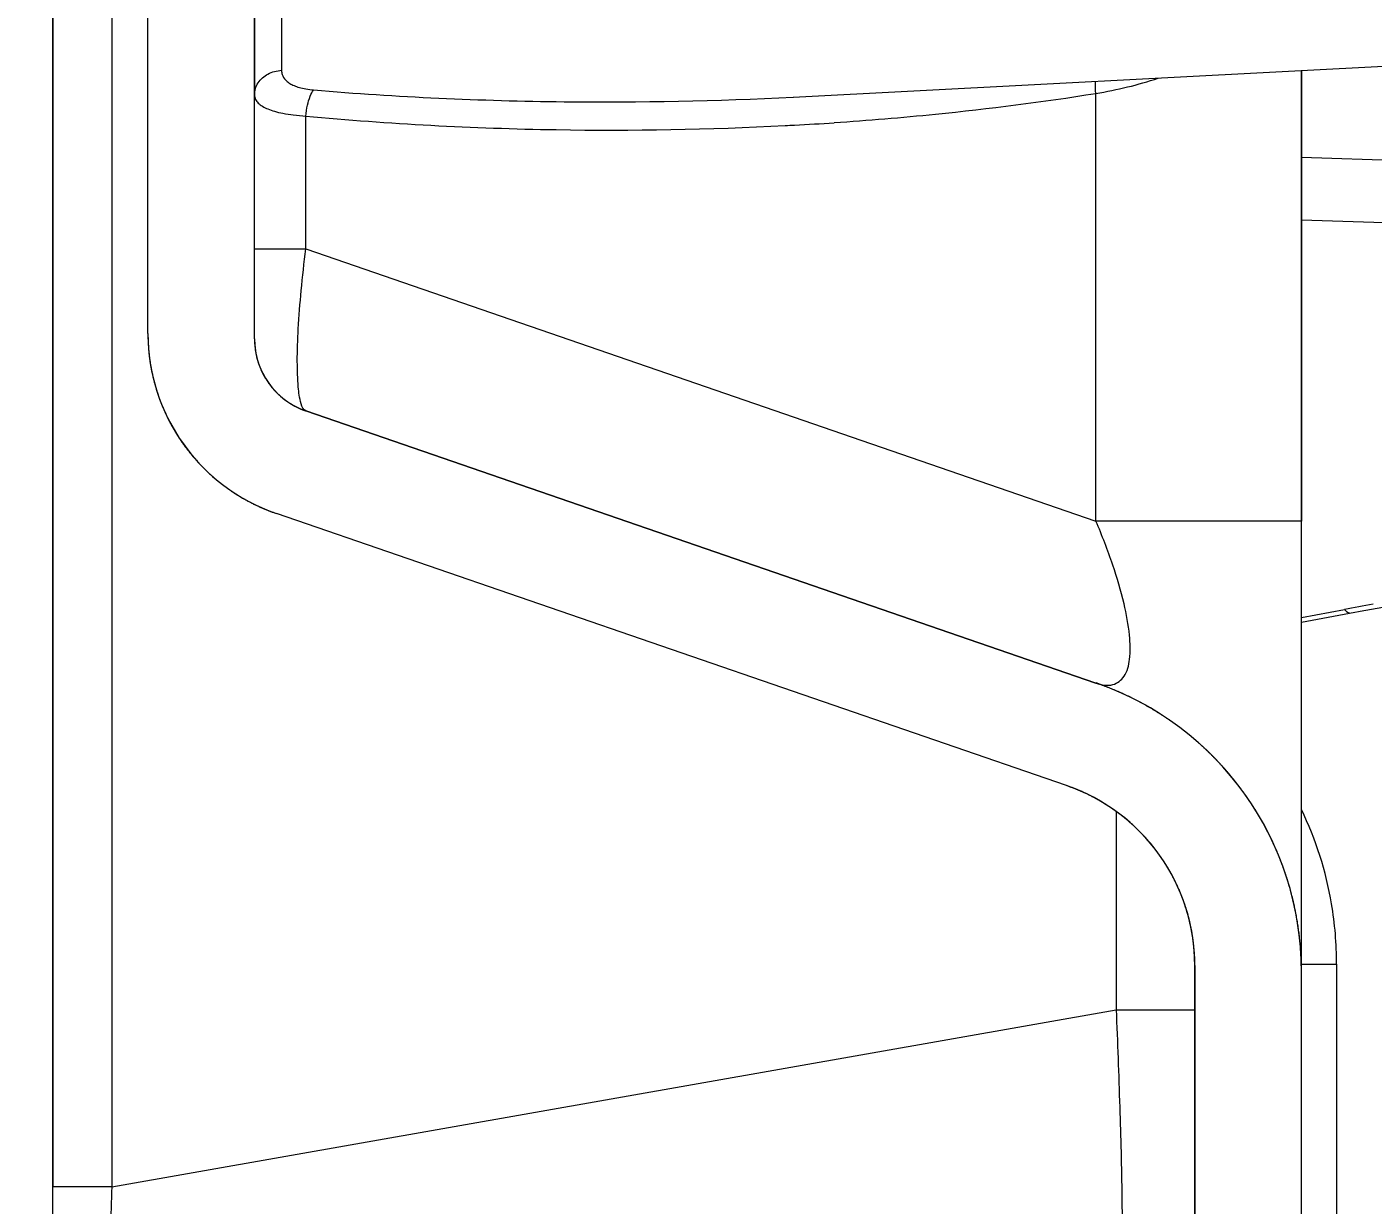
# Model space of a CAD drawing. Header units: millimetres. Extents: x 5536 to 6151, y 463 to 893.
# Drawn here: x 5579.59 to 5593.74, y 650.07 to 662.45 of the extents above; entities that cross this region are included whole.
import ezdxf

# ---------------------------------------------------------------- set-up
doc = ezdxf.new("R2010")
doc.units = ezdxf.units.MM
doc.header["$LTSCALE"] = 0.2
doc.layers.get('0').update_dxf_attribs({"lineweight": 18})
doc.layers.add('poumianxian', color=2, linetype='Continuous', lineweight=18)
doc.styles.add('標準', font='', dxfattribs={"width": 0.667})
doc.styles.get('標準').set_extended_font_data('pmingliu')
doc.dimstyles.new('11111111111', dxfattribs={"dimtxt": 4.5, "dimasz": 4.5, "dimexe": 1.25, "dimexo": 0.625, "dimtad": 1, "dimtoh": 1, "dimdsep": 46, "dimtxsty": '標準', "dimblk": '_CAXARROW', "dimcen": 0, "dimdle": 9, "dimclrd": 6, "dimclre": 6, "dimclrt": 2, "dimadec": 0, "dimazin": 0, "dimtfac": 0.707107, "dimtofl": 0, "dimtmove": 2, "dimatfit": 3, "dimfxl": 0, "dimfrac": 2, "dimtolj": 1, "dimarcsym": 0})

# ---------------------------------------------------------------- blocks, each defined once
blk = doc.blocks.new('*X35')
at = {"layer": 'poumianxian'}
for points in [[(5572.05, 738.488), (5573.55, 738.488), (5572.8, 742.988)], [(5572.05, 648.974), (5573.55, 648.974), (5572.8, 644.474)]]:
    blk.add_hatch(color=6, dxfattribs=at).paths.add_polyline_path(points, flags=0)
at = {"layer": 'poumianxian', "color": 6, "lineweight": -2}
for p, q in [((5585.032, 742.988), (5571.55, 742.988)), ((5572.8, 738.488), (5572.8, 648.974)), ((5572.424, 644.474), (5574.05, 644.474))]:
    blk.add_line(p, q, dxfattribs=at)
at = {"layer": 'poumianxian', "color": 2, "insert": (5569.532, 693.731), "char_height": 4.5, "width": 49.6328, "attachment_point": 5, "rotation": 90, "style": '標準'}
blk.add_mtext('\\T1.004;98.51%%P0.3', dxfattribs=at)
blk = doc.blocks.new('_CAXARROW')
blk.add_hatch(color=0).paths.add_polyline_path([(0, 0), (-1, 0.125), (-1, -0.125)], flags=0)

msp = doc.modelspace()

# ---------------------------------------------------------------- linework, layer by layer
for p, q in [((5579.863, 731.59), (5579.863, 650.259)), ((5579.863, 645.581), (5579.863, 721.361)), ((5580.482, 720.636), (5580.482, 650.259)), ((5580.863, 659.225), (5580.863, 667.296)), ((5580.863, 659.225), (5580.863, 667.296)), ((5581.983, 659.168), (5581.983, 667.353)), ((5581.983, 667.353), (5581.983, 661.732)), ((5581.983, 659.168), (5581.983, 667.353)), ((5582.267, 667.222), (5582.267, 661.99)), ((5587.641, 661.709), (5601.698, 662.446)), ((5592.983, 661.989), (5592.983, 657.254)), ((5592.983, 652.527), (5592.983, 661.989)), ((5587.641, 661.709), (5587.647, 661.709)), ((5590.824, 657.254), (5590.824, 661.747)), ((5582.522, 660.113), (5582.522, 661.509)), ((5594.047, 661.039), (5592.983, 661.075)), ((5593.962, 660.383), (5592.983, 660.416)), ((5580.863, 659.225), (5580.863, 660.17)), ((5581.983, 659.168), (5581.983, 660.113)), ((5581.983, 660.113), (5582.522, 660.113)), ((5582.522, 660.113), (5590.824, 657.254)), ((5590.824, 655.552), (5582.522, 658.411)), ((5582.522, 658.411), (5590.824, 655.552)), ((5590.824, 655.552), (5582.522, 658.411)), ((5590.514, 654.475), (5582.212, 657.334)), ((5590.514, 654.475), (5582.212, 657.334)), ((5592.983, 657.254), (5590.824, 657.254)), ((5593.599, 656.308), (5593.839, 656.349)), ((5592.983, 656.239), (5593.436, 656.326)), ((5592.983, 656.19), (5593.487, 656.287)), ((5592.983, 648.613), (5592.983, 656.19)), ((5593.487, 656.287), (5593.639, 656.315)), ((5591.036, 654.202), (5591.036, 652.12)), ((5591.863, 649.165), (5591.863, 652.584)), ((5591.863, 652.584), (5591.863, 649.165)), ((5591.863, 649.165), (5591.863, 652.584)), ((5592.983, 652.6), (5593.353, 652.6)), ((5592.983, 648.613), (5592.983, 652.527)), ((5593.353, 652.6), (5593.353, 648.809)), ((5580.482, 650.259), (5591.036, 652.12)), ((5591.036, 652.12), (5591.863, 652.12)), ((5580.482, 650.259), (5579.863, 650.259))]:
    msp.add_line(p, q)
for centre, radius, start, end in [((5585.784, 695.302), 33.94, 273.1643, 273.8667), ((5585.76, 695.735), 34.373, 273.0007, 273.1654), ((5582.863, 659.225), 2, 180, 251), ((5582.863, 659.225), 2, 180, 251), ((5582.863, 659.225), 2, 180.0005, 251.0002), ((5582.783, 659.168), 0.8, 180.003, 251.001), ((5582.783, 659.168), 0.8, 180, 251), ((5595.809, 643.997), 12.555, 99.5049, 100.8955), ((5589.783, 652.527), 3.2, 0, 71), ((5589.783, 652.527), 3.2, 359.9992, 70.9997), ((5589.863, 652.584), 2, 0, 71), ((5589.863, 652.584), 2, 35.5, 70.9996), ((5589.681, 652.622), 3.67, 9.5765, 25.8698), ((5589.569, 652.6), 3.784, 359.9926, 9.6236), ((5589.863, 652.584), 2, 359.9986, 17.7247)]:
    msp.add_arc(centre, radius, start, end)
for points, knots in [([(5581.983, 661.732), (5581.983, 661.775), (5582.011, 661.867), (5582.121, 661.962), (5582.218, 661.987), (5582.267, 661.99)], [0, 0, 0, 0, 14365.510979, 29710.209284, 46028.680537, 46028.680537, 46028.680537, 46028.680537]), ([(5582.267, 661.99), (5582.267, 661.975), (5582.271, 661.951), (5582.28, 661.928), (5582.285, 661.921)], [0, 0, 0, 0, 20432.927832, 32968.259724, 32968.259724, 32968.259724, 32968.259724]), ([(5582.285, 661.921), (5582.287, 661.917), (5582.297, 661.901), (5582.319, 661.877), (5582.355, 661.85), (5582.4, 661.827), (5582.457, 661.808), (5582.526, 661.792), (5582.577, 661.786), (5582.604, 661.783)], [0, 0, 0, 0, 3632.879982, 14578.685398, 26355.811319, 39804.335079, 55677.829067, 74623.762593, 97027.789144, 97027.789144, 97027.789144, 97027.789144]), ([(5581.983, 661.732), (5581.983, 661.716), (5581.991, 661.683), (5582.022, 661.642), (5582.067, 661.609), (5582.125, 661.581), (5582.197, 661.557), (5582.287, 661.536), (5582.397, 661.519), (5582.478, 661.512), (5582.522, 661.509)], [0, 0, 0, 0, 8545.442549, 17119.478647, 26592.797562, 37585.047455, 50757.639285, 66772.022764, 86221.074113, 109459.293415, 109459.293415, 109459.293415, 109459.293415]), ([(5582.522, 661.509), (5582.525, 661.547), (5582.536, 661.618), (5582.562, 661.711), (5582.588, 661.764), (5582.604, 661.783)], [0, 0, 0, 0, 18173.096731, 34150.319117, 46033.718634, 46033.718634, 46033.718634, 46033.718634]), ([(5582.604, 661.783), (5583.479, 661.71), (5585.159, 661.633), (5586.84, 661.667), (5587.641, 661.709)], [0, 0, 0, 0, 17238.232755, 32980.791705, 32980.791705, 32980.791705, 32980.791705]), ([(5588.073, 661.44), (5588.428, 661.464), (5589.348, 661.541), (5590.265, 661.658), (5590.824, 661.747)], [0, 0, 0, 0, 12734.442953, 33010.257883, 33010.257883, 33010.257883, 33010.257883]), ([(5582.522, 661.509), (5583.397, 661.427), (5585.077, 661.338), (5586.758, 661.367), (5587.559, 661.409)], [0, 0, 0, 0, 17240.855572, 32981.011145, 32981.011145, 32981.011145, 32981.011145]), ([(5582.522, 658.411), (5582.494, 658.421), (5582.458, 658.521), (5582.437, 658.688), (5582.429, 658.957), (5582.441, 659.293), (5582.472, 659.688), (5582.503, 659.968), (5582.522, 660.113)], [0, 0, 0, 0, 4339.993999, 13090.574677, 26152.560793, 42907.2464, 62527.883874, 83983.819434, 83983.819434, 83983.819434, 83983.819434]), ([(5580.863, 659.225), (5580.863, 659.219), (5580.863, 659.206), (5580.863, 659.188), (5580.863, 659.17), (5580.864, 659.152), (5580.865, 659.133), (5580.866, 659.115), (5580.867, 659.096), (5580.868, 659.078), (5580.869, 659.059), (5580.871, 659.041), (5580.873, 659.022), (5580.875, 659.004), (5580.877, 658.985), (5580.879, 658.966), (5580.882, 658.948), (5580.885, 658.929), (5580.887, 658.91), (5580.891, 658.892), (5580.894, 658.873), (5580.897, 658.854), (5580.901, 658.835), (5580.905, 658.817), (5580.909, 658.798), (5580.913, 658.779), (5580.917, 658.76), (5580.922, 658.742), (5580.927, 658.723), (5580.932, 658.704), (5580.937, 658.685), (5580.942, 658.667), (5580.948, 658.648), (5580.953, 658.629), (5580.959, 658.611), (5580.965, 658.592), (5580.972, 658.574), (5580.978, 658.555), (5580.985, 658.537), (5580.992, 658.518), (5580.999, 658.5), (5581.006, 658.482), (5581.013, 658.463), (5581.021, 658.445), (5581.029, 658.427), (5581.037, 658.409), (5581.045, 658.391), (5581.053, 658.373), (5581.062, 658.355), (5581.07, 658.337), (5581.079, 658.319), (5581.088, 658.301), (5581.098, 658.284), (5581.107, 658.266), (5581.117, 658.249), (5581.127, 658.231), (5581.137, 658.214), (5581.147, 658.197), (5581.157, 658.18), (5581.168, 658.163), (5581.178, 658.146), (5581.189, 658.129), (5581.2, 658.113), (5581.211, 658.096), (5581.223, 658.08), (5581.234, 658.063), (5581.246, 658.047), (5581.258, 658.031), (5581.27, 658.015), (5581.282, 657.999), (5581.294, 657.983), (5581.307, 657.968), (5581.32, 657.952), (5581.332, 657.937), (5581.345, 657.922), (5581.358, 657.907), (5581.372, 657.892), (5581.385, 657.877), (5581.399, 657.862), (5581.412, 657.848), (5581.426, 657.833), (5581.44, 657.819), (5581.454, 657.805), (5581.468, 657.791), (5581.482, 657.777), (5581.497, 657.764), (5581.511, 657.75), (5581.526, 657.737), (5581.541, 657.724), (5581.556, 657.711), (5581.571, 657.698), (5581.586, 657.685), (5581.601, 657.673), (5581.616, 657.661), (5581.631, 657.648), (5581.647, 657.636), (5581.663, 657.625), (5581.678, 657.613), (5581.694, 657.602), (5581.71, 657.59), (5581.726, 657.579), (5581.742, 657.568), (5581.758, 657.557), (5581.774, 657.547), (5581.79, 657.536), (5581.807, 657.526), (5581.823, 657.516), (5581.839, 657.506), (5581.856, 657.496), (5581.872, 657.487), (5581.889, 657.478), (5581.906, 657.468), (5581.922, 657.459), (5581.939, 657.451), (5581.956, 657.442), (5581.973, 657.433), (5581.99, 657.425), (5582.007, 657.417), (5582.024, 657.409), (5582.041, 657.401), (5582.058, 657.394), (5582.075, 657.386), (5582.092, 657.379), (5582.109, 657.372), (5582.126, 657.365), (5582.143, 657.359), (5582.16, 657.352), (5582.177, 657.346), (5582.194, 657.34), (5582.206, 657.336), (5582.212, 657.334)], [0, 0, 0, 0, 12020.4776, 24075.470612, 36164.625225, 48287.57986, 60443.965422, 72633.404994, 84855.513911, 97109.900101, 109396.163711, 121713.897278, 134062.685922, 146442.107148, 158851.73107, 171291.120366, 183759.830349, 196257.408958, 208783.397014, 221337.328094, 233918.728568, 246527.117907, 259162.00851, 271822.905932, 284509.309033, 297220.70971, 309956.593418, 322716.439113, 335499.719271, 348305.899979, 361134.441265, 373984.796878, 386856.414881, 399748.737176, 412661.200112, 425593.234401, 438544.265235, 451513.71259, 464500.991127, 477505.510544, 490526.675621, 503563.886289, 516616.53808, 529684.021936, 542765.724537, 555861.028458, 568969.312387, 582089.951141, 595222.31603, 608365.774753, 621519.691975, 634683.429148, 647856.344795, 661037.794765, 674227.132467, 687423.708904, 700626.872836, 713835.971127, 727050.34893, 740269.349736, 753492.315738, 766718.587853, 779947.506078, 793178.409561, 806410.636869, 819643.526192, 832876.415493, 846108.642863, 859339.546301, 872568.464512, 885794.736634, 899017.702653, 912236.703464, 925451.081279, 938660.17954, 951863.34349, 965059.91992, 978249.257584, 991430.707594, 1004603.623246, 1017767.360407, 1030921.277605, 1044064.736383, 1057197.10125, 1070317.740013, 1083426.023937, 1096521.327864, 1109603.030479, 1122670.514314, 1135723.166055, 1148760.37678, 1161781.541793, 1174786.061225, 1187773.339778, 1200742.78711, 1213693.817956, 1226625.852235, 1239538.315157, 1252430.637493, 1265302.255463, 1278152.611142, 1290981.152412, 1303787.333119, 1316570.613244, 1329330.458927, 1342066.342657, 1354777.743363, 1367464.146412, 1380125.043888, 1392759.934489, 1405368.323821, 1417949.724347, 1430503.655366, 1443029.643377, 1455527.222069, 1467995.932002, 1480435.321301, 1492844.945239, 1505224.366473, 1517573.155114, 1529890.888683, 1542177.152276, 1554431.53842, 1566653.647368, 1578843.08691, 1590999.472489, 1603122.427185, 1615211.581801, 1627266.574784, 1639287.052404, 1639287.052404, 1639287.052404, 1639287.052404]), ([(5581.983, 659.168), (5581.983, 659.165), (5581.983, 659.16), (5581.983, 659.153), (5581.983, 659.146), (5581.983, 659.138), (5581.983, 659.131), (5581.984, 659.124), (5581.984, 659.116), (5581.985, 659.109), (5581.985, 659.101), (5581.986, 659.094), (5581.987, 659.087), (5581.988, 659.079), (5581.988, 659.072), (5581.989, 659.064), (5581.99, 659.057), (5581.991, 659.049), (5581.993, 659.042), (5581.994, 659.034), (5581.995, 659.027), (5581.997, 659.019), (5581.998, 659.012), (5581.999, 659.004), (5582.001, 658.997), (5582.003, 658.989), (5582.005, 658.982), (5582.006, 658.974), (5582.008, 658.967), (5582.01, 658.959), (5582.012, 658.952), (5582.014, 658.944), (5582.017, 658.937), (5582.019, 658.929), (5582.021, 658.922), (5582.024, 658.915), (5582.026, 658.907), (5582.029, 658.9), (5582.031, 658.892), (5582.034, 658.885), (5582.037, 658.878), (5582.04, 658.87), (5582.043, 658.863), (5582.046, 658.856), (5582.049, 658.848), (5582.052, 658.841), (5582.056, 658.834), (5582.059, 658.827), (5582.062, 658.82), (5582.066, 658.812), (5582.069, 658.805), (5582.073, 658.798), (5582.077, 658.791), (5582.08, 658.784), (5582.084, 658.777), (5582.088, 658.77), (5582.092, 658.763), (5582.096, 658.757), (5582.1, 658.75), (5582.105, 658.743), (5582.109, 658.736), (5582.113, 658.729), (5582.118, 658.723), (5582.122, 658.716), (5582.127, 658.71), (5582.131, 658.703), (5582.136, 658.696), (5582.141, 658.69), (5582.146, 658.684), (5582.15, 658.677), (5582.155, 658.671), (5582.16, 658.665), (5582.165, 658.659), (5582.171, 658.652), (5582.176, 658.646), (5582.181, 658.64), (5582.186, 658.634), (5582.192, 658.628), (5582.197, 658.623), (5582.202, 658.617), (5582.208, 658.611), (5582.214, 658.605), (5582.219, 658.6), (5582.225, 658.594), (5582.231, 658.589), (5582.236, 658.583), (5582.242, 658.578), (5582.248, 658.572), (5582.254, 658.567), (5582.26, 658.562), (5582.266, 658.557), (5582.272, 658.552), (5582.278, 658.547), (5582.284, 658.542), (5582.29, 658.537), (5582.296, 658.532), (5582.303, 658.528), (5582.309, 658.523), (5582.315, 658.518), (5582.322, 658.514), (5582.328, 658.509), (5582.334, 658.505), (5582.341, 658.501), (5582.347, 658.496), (5582.354, 658.492), (5582.36, 658.488), (5582.367, 658.484), (5582.373, 658.48), (5582.38, 658.476), (5582.387, 658.472), (5582.393, 658.469), (5582.4, 658.465), (5582.407, 658.461), (5582.413, 658.458), (5582.42, 658.454), (5582.427, 658.451), (5582.433, 658.448), (5582.44, 658.445), (5582.447, 658.441), (5582.454, 658.438), (5582.461, 658.435), (5582.467, 658.432), (5582.474, 658.429), (5582.481, 658.427), (5582.488, 658.424), (5582.495, 658.421), (5582.502, 658.419), (5582.508, 658.416), (5582.515, 658.414), (5582.52, 658.412), (5582.522, 658.411)], [0, 0, 0, 0, 12022.859897, 24080.242147, 36171.792536, 48297.149915, 60455.944744, 72647.799963, 84872.331181, 97129.146121, 109417.844673, 121738.019443, 134089.255432, 146471.130023, 158883.213341, 171325.068008, 183796.249154, 196296.30465, 208824.775124, 221381.194161, 233965.088254, 246575.976337, 259213.371006, 271876.777657, 284565.695033, 297279.614937, 310018.0228, 322780.397342, 335566.210946, 348374.929626, 361206.013341, 374058.915805, 386933.084673, 399827.962086, 412742.98408, 425677.58142, 438631.178934, 451603.196618, 464593.04905, 477600.145831, 490623.891448, 503663.685993, 516718.924589, 529788.998253, 542873.293409, 555971.192702, 569082.074622, 582205.313638, 595340.281217, 608486.344798, 621642.868922, 634809.214927, 647984.741317, 661168.803658, 674360.755388, 687559.94724, 700765.727739, 713977.443914, 727194.440615, 740416.061256, 753641.647913, 766870.541224, 780102.081346, 793335.607045, 806570.456839, 819805.968671, 833041.480612, 846276.330394, 859509.856001, 872741.395967, 885970.289385, 899195.876015, 912417.496599, 925634.493313, 938846.209535, 952051.990181, 965251.182036, 978443.133605, 991627.196029, 1004802.722327, 1017969.068389, 1031125.592542, 1044271.656085, 1057406.623705, 1070529.862732, 1083640.744522, 1096738.643835, 1109822.939066, 1122893.012726, 1135948.251325, 1148988.045875, 1162011.791469, 1175018.888247, 1188008.74068, 1200980.758353, 1213934.355941, 1226868.953235, 1239783.975203, 1252678.85264, 1265553.021592, 1278405.924021, 1291237.00771, 1304045.726395, 1316831.539969, 1329593.914602, 1342332.322432, 1355046.242361, 1367735.159619, 1380398.566326, 1393035.960917, 1405646.849083, 1418230.743043, 1430787.162172, 1443315.632654, 1455815.68811, 1468286.869322, 1480728.724015, 1493140.807184, 1505522.681959, 1517873.917978, 1530194.092656, 1542482.791219, 1554739.606102, 1566964.137347, 1579155.992612, 1591314.787389, 1603440.144721, 1615531.695235, 1627589.077418, 1639611.937252, 1639611.937252, 1639611.937252, 1639611.937252]), ([(5590.825, 655.552), (5590.881, 655.533), (5590.997, 655.509), (5591.145, 655.625), (5591.188, 655.824), (5591.182, 656.082), (5591.119, 656.416), (5590.999, 656.816), (5590.889, 657.102), (5590.824, 657.254)], [0, 0, 0, 0, 8572.707592, 15643.448211, 24602.611242, 36822.857082, 53001.257214, 73380.168989, 97225.023658, 97225.023658, 97225.023658, 97225.023658]), ([(5592.983, 652.527), (5592.983, 652.536), (5592.983, 652.556), (5592.982, 652.585), (5592.982, 652.614), (5592.981, 652.644), (5592.979, 652.673), (5592.978, 652.702), (5592.976, 652.732), (5592.974, 652.762), (5592.972, 652.791), (5592.969, 652.821), (5592.966, 652.851), (5592.963, 652.88), (5592.96, 652.91), (5592.956, 652.94), (5592.952, 652.97), (5592.948, 653), (5592.943, 653.03), (5592.938, 653.06), (5592.933, 653.09), (5592.927, 653.12), (5592.921, 653.15), (5592.915, 653.18), (5592.909, 653.21), (5592.902, 653.24), (5592.895, 653.27), (5592.888, 653.3), (5592.88, 653.33), (5592.872, 653.36), (5592.864, 653.39), (5592.856, 653.419), (5592.847, 653.449), (5592.838, 653.479), (5592.828, 653.509), (5592.819, 653.539), (5592.808, 653.568), (5592.798, 653.598), (5592.787, 653.627), (5592.776, 653.657), (5592.765, 653.686), (5592.754, 653.716), (5592.742, 653.745), (5592.73, 653.774), (5592.717, 653.803), (5592.704, 653.832), (5592.691, 653.861), (5592.678, 653.89), (5592.664, 653.919), (5592.65, 653.947), (5592.636, 653.976), (5592.621, 654.004), (5592.607, 654.032), (5592.591, 654.06), (5592.576, 654.088), (5592.56, 654.116), (5592.544, 654.143), (5592.528, 654.171), (5592.511, 654.198), (5592.495, 654.225), (5592.478, 654.253), (5592.46, 654.279), (5592.442, 654.306), (5592.425, 654.333), (5592.406, 654.359), (5592.388, 654.385), (5592.369, 654.411), (5592.35, 654.437), (5592.331, 654.462), (5592.311, 654.488), (5592.292, 654.513), (5592.272, 654.538), (5592.252, 654.563), (5592.231, 654.587), (5592.21, 654.612), (5592.189, 654.636), (5592.168, 654.66), (5592.147, 654.683), (5592.125, 654.707), (5592.103, 654.73), (5592.081, 654.753), (5592.059, 654.776), (5592.037, 654.798), (5592.014, 654.82), (5591.991, 654.843), (5591.968, 654.864), (5591.945, 654.886), (5591.921, 654.907), (5591.898, 654.928), (5591.874, 654.949), (5591.85, 654.969), (5591.826, 654.99), (5591.802, 655.01), (5591.777, 655.029), (5591.753, 655.049), (5591.728, 655.068), (5591.703, 655.087), (5591.678, 655.105), (5591.653, 655.124), (5591.627, 655.142), (5591.602, 655.16), (5591.576, 655.177), (5591.55, 655.194), (5591.524, 655.211), (5591.499, 655.228), (5591.472, 655.244), (5591.446, 655.26), (5591.42, 655.276), (5591.394, 655.292), (5591.367, 655.307), (5591.341, 655.322), (5591.314, 655.337), (5591.287, 655.351), (5591.26, 655.365), (5591.233, 655.379), (5591.206, 655.393), (5591.179, 655.406), (5591.152, 655.419), (5591.125, 655.432), (5591.098, 655.444), (5591.071, 655.456), (5591.044, 655.468), (5591.016, 655.479), (5590.989, 655.491), (5590.962, 655.502), (5590.934, 655.512), (5590.907, 655.523), (5590.879, 655.533), (5590.852, 655.543), (5590.834, 655.549), (5590.824, 655.552)], [0, 0, 0, 0, 12049.780178, 24134.159881, 36252.784478, 48405.291553, 60591.310989, 72810.465013, 85062.368064, 97346.62701, 109662.841077, 122010.60185, 134389.493411, 146799.092234, 159238.967375, 171708.680421, 184207.785639, 196735.829892, 209292.352795, 221876.886846, 234488.957281, 247128.082373, 259793.773314, 272485.534518, 285202.863497, 297945.251048, 310712.181329, 323503.131951, 336317.574145, 349154.972776, 362014.786468, 374896.467701, 387799.463102, 400723.213294, 413667.153239, 426630.712229, 439613.314082, 452614.377309, 465633.315244, 478669.536048, 491722.443057, 504791.434851, 517875.905355, 530975.244074, 544088.836225, 557216.062874, 570356.301124, 583508.924361, 596673.302273, 609848.801145, 623034.783962, 636230.610616, 649435.638172, 662649.220887, 675870.710523, 689099.456476, 702334.806041, 715576.104467, 728822.695249, 742073.920296, 755329.120221, 768587.6343, 781848.800943, 795111.957655, 808376.441474, 821641.588915, 834906.73635, 848171.220134, 861434.376861, 874695.543476, 887954.057554, 901209.25749, 914460.482553, 927707.073323, 940948.37175, 954183.72131, 967412.467278, 980633.956946, 993847.539626, 1007052.567189, 1020248.393842, 1033434.376652, 1046609.875517, 1059774.253438, 1072926.876654, 1086067.114932, 1099194.341574, 1112307.933708, 1125407.272456, 1138491.742955, 1151560.734737, 1164613.641736, 1177649.862559, 1190668.800487, 1203669.863723, 1216652.465571, 1229616.024567, 1242559.964487, 1255483.714688, 1268386.710078, 1281268.391352, 1294128.205007, 1306965.60366, 1319780.045835, 1332570.996497, 1345337.926761, 1358080.314324, 1370797.643288, 1383489.404468, 1396155.09545, 1408794.220503, 1421406.290932, 1433990.824975, 1446547.347916, 1459075.392173, 1471574.497387, 1484044.210434, 1496484.085573, 1508893.684401, 1521272.575926, 1533620.33673, 1545936.550809, 1558220.809736, 1570472.712788, 1582691.86679, 1594877.886248, 1607030.393315, 1619149.017913, 1631233.39761, 1643283.177816, 1643283.177816, 1643283.177816, 1643283.177816]), ([(5591.863, 652.584), (5591.863, 652.59), (5591.863, 652.602), (5591.862, 652.62), (5591.862, 652.639), (5591.861, 652.657), (5591.861, 652.675), (5591.86, 652.694), (5591.859, 652.712), (5591.857, 652.731), (5591.856, 652.749), (5591.854, 652.768), (5591.852, 652.786), (5591.85, 652.805), (5591.848, 652.823), (5591.846, 652.842), (5591.843, 652.861), (5591.841, 652.879), (5591.838, 652.898), (5591.835, 652.917), (5591.832, 652.936), (5591.828, 652.954), (5591.824, 652.973), (5591.821, 652.992), (5591.817, 653.011), (5591.812, 653.029), (5591.808, 653.048), (5591.803, 653.067), (5591.799, 653.086), (5591.794, 653.104), (5591.789, 653.123), (5591.783, 653.142), (5591.778, 653.16), (5591.772, 653.179), (5591.766, 653.198), (5591.76, 653.216), (5591.754, 653.235), (5591.747, 653.253), (5591.741, 653.272), (5591.734, 653.29), (5591.727, 653.309), (5591.72, 653.327), (5591.712, 653.345), (5591.704, 653.363), (5591.697, 653.382), (5591.689, 653.4), (5591.681, 653.418), (5591.672, 653.436), (5591.664, 653.454), (5591.655, 653.472), (5591.646, 653.489), (5591.637, 653.507), (5591.628, 653.525), (5591.618, 653.542), (5591.609, 653.56), (5591.599, 653.577), (5591.589, 653.594), (5591.579, 653.611), (5591.568, 653.629), (5591.558, 653.646), (5591.547, 653.662), (5591.536, 653.679), (5591.525, 653.696), (5591.514, 653.712), (5591.502, 653.729), (5591.491, 653.745), (5591.479, 653.761), (5591.467, 653.778), (5591.455, 653.794), (5591.443, 653.809), (5591.431, 653.825), (5591.418, 653.841), (5591.406, 653.856), (5591.393, 653.872), (5591.38, 653.887), (5591.367, 653.902), (5591.354, 653.917), (5591.34, 653.932), (5591.327, 653.946), (5591.313, 653.961), (5591.299, 653.975), (5591.285, 653.989), (5591.271, 654.003), (5591.257, 654.017), (5591.243, 654.031), (5591.229, 654.045), (5591.214, 654.058), (5591.199, 654.072), (5591.185, 654.085), (5591.17, 654.098), (5591.155, 654.11), (5591.14, 654.123), (5591.125, 654.136), (5591.109, 654.148), (5591.094, 654.16), (5591.078, 654.172), (5591.063, 654.184), (5591.047, 654.195), (5591.031, 654.207), (5591.015, 654.218), (5591, 654.229), (5590.984, 654.24), (5590.967, 654.251), (5590.951, 654.262), (5590.935, 654.272), (5590.919, 654.282), (5590.902, 654.292), (5590.886, 654.302), (5590.869, 654.312), (5590.853, 654.322), (5590.836, 654.331), (5590.82, 654.34), (5590.803, 654.349), (5590.786, 654.358), (5590.769, 654.367), (5590.753, 654.375), (5590.736, 654.383), (5590.719, 654.391), (5590.702, 654.399), (5590.685, 654.407), (5590.668, 654.415), (5590.651, 654.422), (5590.634, 654.429), (5590.617, 654.436), (5590.6, 654.443), (5590.582, 654.45), (5590.565, 654.456), (5590.548, 654.463), (5590.531, 654.469), (5590.52, 654.473), (5590.514, 654.475)], [0, 0, 0, 0, 12048.702828, 24132.002112, 36249.543212, 48400.963769, 60585.893684, 72803.955153, 85054.762817, 97337.923408, 109653.036337, 121999.693116, 134377.477894, 146785.967181, 159224.730083, 171693.328251, 184191.315954, 196718.24006, 209273.64033, 221857.049248, 234467.99205, 247105.987078, 259770.545608, 272461.172103, 285177.364009, 297918.612281, 310684.401108, 323474.208089, 336287.504592, 349123.755449, 361982.419356, 374862.948911, 387764.790618, 400687.385334, 413630.168008, 426592.567883, 439574.009057, 452573.909848, 465591.683816, 478626.739062, 491678.479013, 504746.30232, 517829.602956, 530927.770536, 544040.190196, 557166.243139, 570305.306569, 583456.753834, 596619.954767, 609794.275585, 622979.079459, 636173.726341, 649377.573251, 662589.97458, 675810.282137, 689037.845303, 702272.011523, 715512.126036, 728757.532493, 742007.572794, 755261.587561, 768518.916224, 781778.897211, 795040.868079, 808304.165919, 821568.127327, 834832.088806, 848095.386616, 861357.357516, 874617.338448, 887874.667159, 901128.681922, 914378.722249, 927624.12864, 940864.243217, 954098.409362, 967325.972611, 980546.280142, 993758.681457, 1006962.528368, 1020157.175193, 1033341.97909, 1046516.299916, 1059679.500827, 1072830.948101, 1085970.011574, 1099096.064523, 1112208.484174, 1125306.651757, 1138389.952368, 1151457.775707, 1164509.515657, 1177544.57094, 1190562.344862, 1203562.245682, 1216543.686836, 1229506.086764, 1242448.869381, 1255371.46408, 1268273.305836, 1281153.835321, 1294012.499267, 1306848.750125, 1319662.046611, 1332451.853628, 1345217.642427, 1357958.890692, 1370675.082649, 1383365.709061, 1396030.267648, 1408668.26268, 1421279.205476, 1433862.614354, 1446418.014637, 1458944.938747, 1471442.926459, 1483911.52463, 1496350.287548, 1508758.776844, 1521136.561556, 1533483.218399, 1545798.33125, 1558081.491922, 1570332.299547, 1582550.361056, 1594735.290988, 1606886.711475, 1619004.252578, 1631087.551834, 1643136.254682, 1643136.254682, 1643136.254682, 1643136.254682]), ([(5591.036, 652.12), (5591.051, 651.779), (5591.074, 651.123), (5591.101, 650.193), (5591.098, 649.407), (5591.124, 648.781), (5591.049, 648.428), (5591.089, 648.22), (5591.057, 648.191)], [0, 0, 0, 0, 21923.670356, 42198.634261, 59533.574441, 72861.440939, 81342.282457, 84163.38368, 84163.38368, 84163.38368, 84163.38368]), ([(5580.482, 650.259), (5580.473, 649.961), (5580.457, 649.383), (5580.441, 648.559), (5580.429, 647.82), (5580.436, 647.23), (5580.425, 646.73), (5580.47, 646.528), (5580.45, 646.314), (5580.482, 646.32)], [0, 0, 0, 0, 22027.86725, 42672.180124, 60968.735327, 76157.662037, 87559.895249, 94664.963089, 97067.768588, 97067.768588, 97067.768588, 97067.768588])]:
    msp.add_open_spline(points, degree=3, knots=knots)
for points in [[(5590.824, 661.747), (5590.818, 661.789), (5590.818, 661.832), (5590.818, 661.875)], [(5590.824, 661.747), (5591.046, 661.785), (5591.267, 661.835), (5591.479, 661.908)], [(5593.436, 656.326), (5593.448, 656.309), (5593.467, 656.292), (5593.488, 656.289)]]:
    msp.add_open_spline(points, degree=3)

# ---------------------------------------------------------------- dimensions: what is measured, and where the dimension line sits
at = {"layer": 'poumianxian'}
dim = msp.add_linear_dim(base=(5569.532, 644.474), p1=(5585.657, 742.988), p2=(5571.799, 644.474), angle=90, text='98.51%%P0.3', dimstyle='11111111111', override={"dimsah": 1, "dimtfill": 1}, dxfattribs=at)
dim.commit()
dim.dimension.update_dxf_attribs({"geometry": '*X35', "text_midpoint": (5569.532, 693.731)})

doc.saveas('drawing.dxf')
